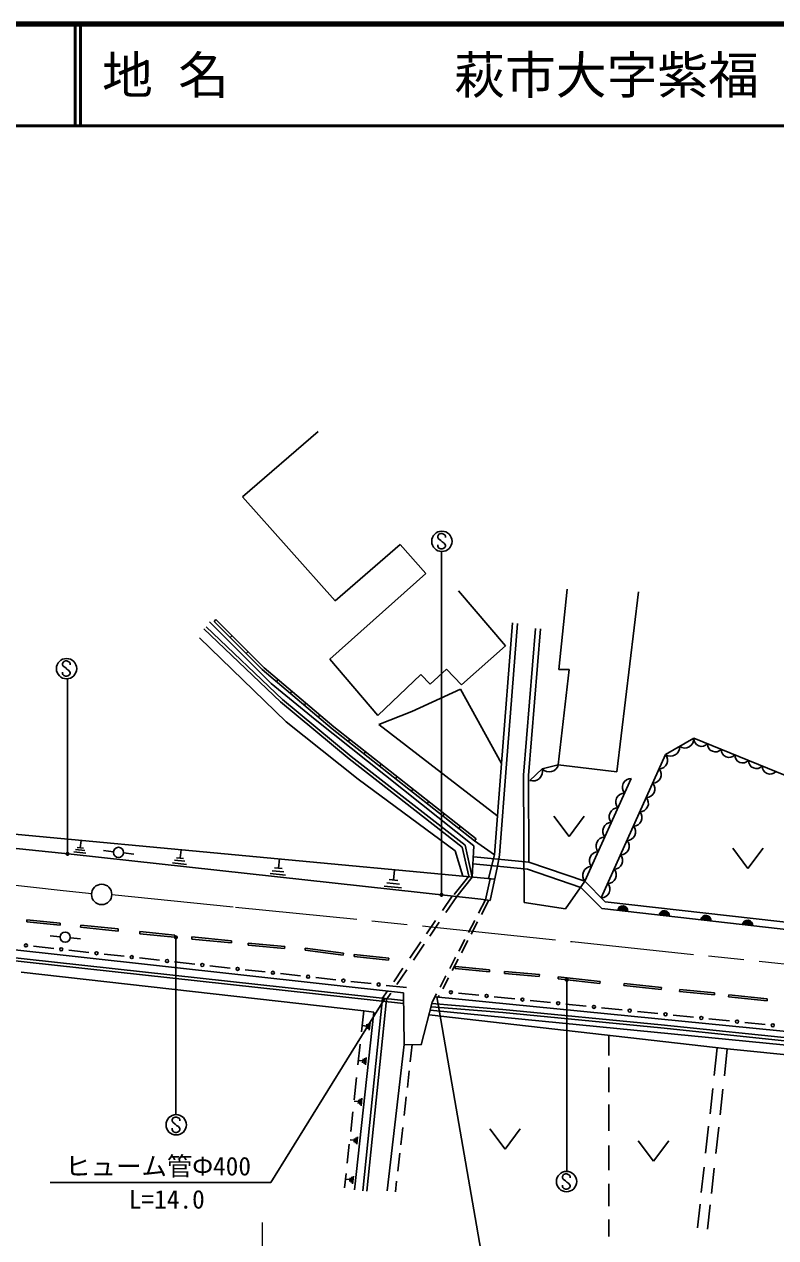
# Model space of a CAD drawing. Units: millimetres, scale not verified. Extents: x 40000 to 680000, y 20000 to 380000.
# Drawn here: x 362726 to 436670, y 260680 to 380000 of the extents above; entities that cross this region are included whole.
import ezdxf
from ezdxf.enums import TextEntityAlignment as Align

# ---------------------------------------------------------------- set-up
doc = ezdxf.new("R2010")
doc.units = ezdxf.units.MM
doc.header["$LTSCALE"] = 1000
doc.linetypes.add('CHAIN', pattern=[18.5, 12, -1.5, 3.5, -1.5])
for name, color, linetype, lineweight in [('M-BGD', 7, 'Continuous', 25), ('M-BMK', 2, 'CHAIN', 13), ('M-BMK-SRVR', 3, 'Continuous', 25), ('M-STR-HTXT', 7, 'Continuous', 13), ('M-STR-STR3', 7, 'Continuous', 25), ('M-STR-STRC', 7, 'Continuous', 25), ('M-TTL', 2, 'Continuous', 140), ('M-TTL-LINE', 7, 'Continuous', 50)]:
    doc.layers.add(name, color=color, linetype=linetype, lineweight=lineweight)
doc.layers.add('M-TTL-TXT', color=7, linetype='Continuous')
doc.styles.add('ＭＳ ゴシック', font='')
doc.styles.get('ＭＳ ゴシック').set_extended_font_data('MS Gothic')

# ---------------------------------------------------------------- blocks, each defined once
blk = doc.blocks.new('filled_dot')
at = {"color": 0, "linetype": 'Continuous', "lineweight": -2, "const_width": 1.25}
blk.add_lwpolyline([(-0.625, 0, 1), (0.625, 0, 1)], format="xyb", close=True, dxfattribs=at)

msp = doc.modelspace()

# ---------------------------------------------------------------- linework, layer by layer
at = {"layer": 'M-BGD'}
for p, q in [((391638, 339973), (384207, 333543)), ((384207, 333543), (393324, 323319)), ((393324, 323319), (399701, 328853)), ((399701, 328853), (402231, 325980)), ((402231, 325980), (392797, 317575)), ((410083, 318866), (405445, 324294)), ((416159, 324441), (415326, 316545)), ((421036, 306488), (423166, 324200)), ((387015, 315186), (380956, 321245)), ((381407, 321282), (381584, 321459)), ((386149, 316541), (381407, 321282)), ((386318, 316725), (381584, 321459)), ((409676, 307310), (410761, 321132)), ((410174, 307272), (411260, 321093)), ((387944, 313381), (380410, 320538)), ((388144, 313605), (380617, 320756)), ((382985, 319704), (383162, 319881)), ((413028, 320588), (411843, 306149)), ((413527, 320547), (412344, 306130)), ((388482, 311422), (379977, 319664)), ((405735, 315045), (410083, 318866)), ((384564, 318126), (384740, 318303)), ((392797, 317575), (397514, 312041)), ((393036, 310707), (386149, 316541)), ((393194, 310901), (386318, 316725)), ((402652, 315098), (404260, 316600)), ((404260, 316600), (405735, 315045)), ((416335, 316545), (415276, 307196)), ((415326, 316545), (416335, 316545)), ((391342, 311648), (387015, 315186)), ((387532, 315369), (387694, 315560)), ((397514, 312041), (401756, 316073)), ((401756, 316073), (402652, 315098)), ((388907, 314204), (389069, 314395)), ((400866, 312433), (405637, 314628)), ((405637, 314628), (409676, 307310)), ((394692, 307764), (387944, 313381)), ((394880, 307998), (388144, 313605)), ((390282, 313040), (390444, 313231)), ((406960, 299229), (391342, 311648)), ((391657, 311875), (391819, 312066)), ((397614, 311159), (400866, 312433)), ((395595, 305777), (388482, 311422)), ((407036, 299718), (393036, 310707)), ((407190, 299915), (393194, 310901)), ((409215, 302214), (397614, 311159)), ((394595, 309484), (394749, 309680)), ((428603, 309790), (425821, 308183)), ((425821, 308183), (428603, 309790)), ((447425, 302157), (428603, 309790)), ((428603, 309790), (447425, 302157)), ((406095, 299267), (394880, 307998)), ((396150, 308263), (396304, 308460)), ((425821, 308183), (419504, 294106)), ((419504, 294106), (425821, 308183)), ((405826, 299096), (394692, 307764)), ((397705, 307042), (397859, 307239)), ((408993, 298326), (409676, 307310)), ((409491, 298288), (410174, 307272)), ((413699, 306789), (412488, 305638)), ((412488, 305638), (413699, 306789)), ((415276, 307196), (413699, 306789)), ((413699, 306789), (415276, 307196)), ((415276, 307196), (421036, 306488)), ((405116, 298740), (395595, 305777)), ((399260, 305822), (399414, 306018)), ((411843, 306149), (411902, 293628)), ((412344, 306130), (412383, 297609)), ((422448, 305850), (417882, 295738)), ((422448, 305850), (417882, 295738)), ((299997, 305339), (367330, 298388)), ((400815, 304601), (400970, 304798)), ((332620, 303098), (409025, 295940)), ((402370, 303380), (402525, 303577)), ((403925, 302160), (404080, 302356)), ((414827, 302126), (416327, 300126)), ((416327, 300126), (417827, 302126)), ((405481, 300939), (405635, 301136)), ((368322, 299752), (368242, 299032)), ((407036, 299718), (407190, 299915)), ((408993, 298326), (407036, 299718)), ((367330, 298388), (407660, 293967)), ((368792, 298482), (367592, 298612)), ((368672, 298742), (367772, 298842)), ((368542, 299002), (367942, 299062)), ((371502, 298632), (370512, 298742)), ((372502, 298512), (373492, 298392)), ((378152, 298832), (378062, 298022)), ((405867, 296236), (405116, 298740)), ((406482, 296222), (405826, 299096)), ((406807, 296148), (406095, 299267)), ((406807, 296148), (406960, 299229)), ((408422, 295997), (408993, 298326)), ((432433, 298987), (433933, 296987)), ((433933, 296987), (435433, 298987)), ((378682, 297392), (377322, 297542)), ((378542, 297692), (377522, 297802)), ((378402, 297982), (377722, 298052)), ((387832, 297922), (387732, 297012)), ((406885, 297431), (412238, 296918)), ((406952, 298128), (412386, 297608)), ((408579, 293847), (409294, 297200)), ((409294, 297200), (409491, 298288)), ((412386, 297608), (417882, 295738)), ((400041, 284759), (296263, 296226)), ((388422, 296322), (386912, 296492)), ((388272, 296652), (387132, 296772)), ((388112, 296972), (387352, 297052)), ((399172, 296862), (399062, 295852)), ((405040, 294416), (406482, 296222)), ((405275, 294229), (406807, 296148)), ((408120, 293907), (408581, 295982)), ((412238, 296918), (417502, 295128)), ((296728, 295340), (400050, 284013)), ((296899, 295019), (400054, 283710)), ((399832, 295072), (398142, 295262)), ((399662, 295442), (398392, 295582)), ((399482, 295802), (398632, 295892)), ((417882, 295738), (415997, 293021)), ((417502, 295128), (419573, 293044)), ((417882, 295738), (419896, 293712)), ((404824, 294278), (403866, 292872)), ((405275, 294229), (404204, 292658)), ((408125, 293916), (407437, 292598)), ((407660, 293967), (408579, 293847)), ((408437, 293866), (407707, 292466)), ((415997, 293021), (411902, 293628)), ((419896, 293712), (445476, 290820)), ((419573, 293044), (446840, 289962)), ((362970, 291734), (362989, 291933)), ((366244, 291419), (362970, 291734)), ((362989, 291933), (366263, 291618)), ((366263, 291618), (366244, 291419)), ((368257, 291209), (368277, 291408)), ((371952, 290841), (368257, 291209)), ((368277, 291408), (371972, 291040)), ((403187, 291875), (402298, 290571)), ((403567, 291722), (402630, 290348)), ((407055, 291866), (406442, 290691)), ((407329, 291742), (406695, 290528)), ((366262, 290282), (365272, 290372)), ((367262, 290182), (368252, 290072)), ((371972, 291040), (371952, 290841)), ((374088, 290579), (374108, 290778)), ((377520, 290228), (374088, 290579)), ((374108, 290778), (377540, 290427)), ((377540, 290427), (377520, 290228)), ((379203, 290053), (379222, 290252)), ((383108, 289685), (379203, 290053)), ((379222, 290252), (383126, 289885)), ((406082, 290001), (405493, 288872)), ((365621, 289122), (363638, 289341)), ((369092, 288737), (367108, 288957)), ((383126, 289885), (383108, 289685)), ((384754, 289458), (384772, 289657)), ((388344, 289125), (384754, 289458)), ((384772, 289657), (388362, 289324)), ((388362, 289324), (388344, 289125)), ((390351, 288951), (390376, 289149)), ((394098, 288478), (390351, 288951)), ((390376, 289149), (394123, 288676)), ((401754, 289772), (400653, 288156)), ((402075, 289533), (401020, 287984)), ((406364, 289892), (405738, 288693)), ((372562, 288353), (370579, 288573)), ((376033, 287969), (374050, 288188)), ((379503, 287584), (377520, 287804)), ((394123, 288676), (394098, 288478)), ((395172, 288320), (395191, 288519)), ((398569, 287987), (395172, 288320)), ((395191, 288519), (398589, 288186)), ((398589, 288186), (398569, 287987)), ((405171, 288255), (404593, 287147)), ((405419, 288082), (404825, 286943)), ((362438, 286800), (396134, 282980)), ((382974, 287200), (380991, 287420)), ((386444, 286816), (384461, 287035)), ((389915, 286432), (387932, 286651)), ((399992, 287187), (399087, 285858)), ((400355, 287008), (399388, 285589)), ((404215, 286422), (403637, 285314)), ((405135, 287164), (405155, 287363)), ((408498, 286831), (405135, 287164)), ((405155, 287363), (408517, 287030)), ((408517, 287030), (408498, 286831)), ((409971, 286656), (409988, 286855)), ((413403, 286358), (409971, 286656)), ((409988, 286855), (413420, 286557)), ((413420, 286557), (413403, 286358)), ((393386, 286047), (391402, 286267)), ((396856, 285663), (394873, 285882)), ((400327, 285279), (398344, 285498)), ((404457, 286237), (403899, 285169)), ((415255, 286131), (415276, 286330)), ((419370, 285693), (415255, 286131)), ((415276, 286330), (419392, 285892)), ((419392, 285892), (419370, 285693)), ((421734, 285483), (421756, 285682)), ((425393, 285080), (421734, 285483)), ((421756, 285682), (425415, 285279)), ((425415, 285279), (425393, 285080)), ((397990, 284239), (396044, 265301)), ((398379, 284109), (396442, 265260)), ((398484, 284974), (397984, 284239)), ((398810, 284741), (398379, 284109)), ((400041, 284759), (400107, 279696)), ((403294, 284657), (402867, 283839)), ((403146, 284373), (455854, 279153)), ((403553, 284506), (403468, 284341)), ((407469, 284537), (405458, 284743)), ((410989, 284176), (408978, 284382)), ((414508, 283815), (412497, 284021)), ((427208, 284905), (427228, 285104)), ((430627, 284561), (427208, 284905)), ((427228, 285104), (430647, 284760)), ((430647, 284760), (430627, 284561)), ((432025, 284377), (432047, 284576)), ((435812, 283964), (432025, 284377)), ((432047, 284576), (435833, 284163)), ((435833, 284163), (435812, 283964)), ((397113, 282844), (395226, 265389)), ((396134, 282980), (395912, 280940)), ((396134, 282980), (397113, 282844)), ((401795, 279645), (402867, 283839)), ((498957, 273560), (402670, 283066)), ((409800, 282816), (402807, 283401)), ((409827, 283115), (402832, 283700)), ((425362, 281325), (409800, 282816)), ((425392, 281624), (409827, 283115)), ((418028, 283454), (416017, 283660)), ((421547, 283093), (419536, 283299)), ((425067, 282732), (423056, 282938)), ((396442, 281672), (396402, 281312)), ((396602, 281752), (396542, 281212)), ((396752, 281832), (396672, 281102)), ((431905, 279256), (402553, 282610)), ((441613, 279924), (425392, 281624)), ((428587, 282370), (426575, 282577)), ((432106, 282009), (430095, 282216)), ((435626, 281648), (433615, 281855)), ((395982, 281542), (396422, 281492)), ((420243, 280588), (420243, 278597)), ((441582, 279626), (425362, 281325)), ((395777, 279701), (395557, 277673)), ((400107, 279696), (398444, 265300)), ((400107, 279696), (401795, 279645)), ((400909, 279672), (400713, 277971)), ((430918, 279368), (430615, 276625)), ((431905, 279256), (431614, 276606)), ((498649, 272567), (431905, 279256)), ((395602, 278122), (396042, 278082)), ((396062, 278262), (396022, 277892)), ((396222, 278342), (396162, 277782)), ((396382, 278412), (396302, 277672)), ((400612, 277094), (400422, 275448)), ((420243, 277424), (420243, 274998)), ((395422, 276437), (395183, 274233)), ((400317, 274547), (400103, 272694)), ((430476, 275363), (430201, 272876)), ((431467, 275274), (431192, 272770)), ((395172, 274112), (395612, 274072)), ((395632, 274252), (395592, 273882)), ((395792, 274332), (395732, 273772)), ((395942, 274402), (395862, 273662)), ((420243, 273785), (420243, 271196)), ((395056, 273068), (394847, 271140)), ((399967, 271514), (399772, 269829)), ((408534, 271391), (410034, 269391)), ((410034, 269391), (411534, 271391)), ((430066, 271655), (429774, 269012)), ((431058, 271558), (430772, 268950)), ((394711, 269891), (394506, 268006)), ((394782, 270312), (395212, 270272)), ((395232, 270442), (395192, 270092)), ((395382, 270522), (395322, 269992)), ((395532, 270592), (395452, 269882)), ((420243, 269740), (420243, 267314)), ((423140, 270215), (424640, 268215)), ((424640, 268215), (426140, 270215)), ((399674, 268981), (399471, 267222)), ((429622, 267635), (429344, 265115)), ((430616, 267535), (430339, 265019)), ((394395, 266986), (394242, 265574)), ((394332, 266442), (394782, 266402)), ((394802, 266582), (394762, 266212)), ((394962, 266662), (394902, 266102)), ((395112, 266732), (395032, 265992)), ((399359, 266254), (399239, 265209)), ((420243, 265979), (420243, 263795)), ((429217, 263969), (428960, 261644)), ((430218, 263921), (429955, 261525)), ((420243, 262461), (420243, 260796))]:
    msp.add_line(p, q, dxfattribs=at)
for centre, radius in [((372001, 298574), 500), ((366757, 290228), 500), ((362894, 289424), 150), ((366365, 289039), 150), ((369835, 288655), 150), ((373306, 288271), 150), ((376776, 287886), 150), ((380247, 287502), 150), ((383718, 287118), 150), ((387188, 286733), 150), ((390659, 286349), 150), ((394129, 285965), 150), ((397600, 285581), 150), ((404704, 284820), 150), ((408223, 284459), 150), ((411743, 284098), 150), ((415263, 283737), 150), ((418782, 283376), 150), ((422302, 283015), 150), ((425821, 282654), 150), ((429341, 282293), 150), ((432860, 281932), 150), ((436380, 281571), 150)]:
    msp.add_circle(centre, radius, dxfattribs=at)
for centre, radius, start, end in [((427710, 309730), 895, 236.19469, 3.81515), ((429379, 309773), 776, 178.77184, 317.08107), ((430723, 309228), 776, 178.77184, 317.08107), ((425190, 307621), 845, 269.9403, 41.73003), ((426319, 308927), 895, 236.19469, 3.81515), ((432068, 308683), 776, 178.77184, 317.08107), ((433412, 308138), 776, 178.77184, 317.08107), ((412785, 306538), 948, 251.71558, 15.34682), ((414384, 307393), 913, 221.39454, 347.5814), ((424558, 306213), 845, 269.9403, 41.73003), ((434757, 307592), 776, 178.77184, 317.08107), ((436101, 307047), 776, 178.77184, 317.08107), ((422467, 304972), 878, 91.20403, 220.19618), ((421814, 303528), 878, 91.20403, 220.19618), ((423927, 304805), 845, 269.9403, 41.73003), ((423295, 303398), 845, 269.9403, 41.73003), ((421162, 302083), 878, 91.20403, 220.19618), ((422664, 301990), 845, 269.9403, 41.73003), ((420510, 300638), 878, 91.20403, 220.19618), ((422032, 300582), 845, 269.9403, 41.73003), ((419858, 299194), 878, 91.20403, 220.19618), ((421400, 299174), 845, 269.9403, 41.73003), ((419205, 297749), 878, 91.20403, 220.19618), ((420769, 297767), 845, 269.9403, 41.73003), ((418553, 296305), 878, 91.20403, 220.19618), ((420137, 296359), 845, 269.9403, 41.73003), ((419505, 294951), 845, 269.9403, 41.73003), ((421618, 292810), 500, 353.48019, 173.48019), ((421618, 292810), 500, 353.48019, 173.48019), ((421618, 292810), 450, 353.48019, 173.48019), ((421618, 292810), 400, 353.48019, 173.48019), ((421618, 292810), 350, 353.48019, 173.48019), ((421618, 292810), 300, 353.48019, 173.48019), ((421618, 292810), 250, 353.48019, 173.48019), ((421618, 292810), 200, 353.48019, 173.48019), ((421618, 292810), 150, 353.48019, 173.48019), ((421618, 292810), 100, 353.48019, 173.48019), ((421618, 292810), 50, 353.48019, 173.48019), ((425709, 292343), 500, 353.48019, 173.48019), ((425709, 292343), 500, 353.48019, 173.48019), ((425709, 292343), 450, 353.48019, 173.48019), ((425709, 292343), 400, 353.48019, 173.48019), ((425709, 292343), 350, 353.48019, 173.48019), ((425709, 292343), 300, 353.48019, 173.48019), ((425709, 292343), 250, 353.48019, 173.48019), ((425709, 292343), 200, 353.48019, 173.48019), ((425709, 292343), 150, 353.48019, 173.48019), ((425709, 292343), 100, 353.48019, 173.48019), ((425709, 292343), 50, 353.48019, 173.48019), ((429800, 291875), 500, 353.48019, 173.48019), ((429800, 291875), 500, 353.48019, 173.48019), ((429800, 291875), 450, 353.48019, 173.48019), ((429800, 291875), 400, 353.48019, 173.48019), ((429800, 291875), 350, 353.48019, 173.48019), ((429800, 291875), 300, 353.48019, 173.48019), ((429800, 291875), 250, 353.48019, 173.48019), ((429800, 291875), 200, 353.48019, 173.48019), ((429800, 291875), 150, 353.48019, 173.48019), ((429800, 291875), 100, 353.48019, 173.48019), ((429800, 291875), 50, 353.48019, 173.48019), ((433891, 291408), 500, 353.48019, 173.48019), ((433891, 291408), 500, 353.48019, 173.48019), ((433891, 291408), 450, 353.48019, 173.48019), ((433891, 291408), 400, 353.48019, 173.48019), ((433891, 291408), 350, 353.48019, 173.48019), ((433891, 291408), 300, 353.48019, 173.48019), ((433891, 291408), 250, 353.48019, 173.48019), ((433891, 291408), 200, 353.48019, 173.48019), ((433891, 291408), 150, 353.48019, 173.48019), ((433891, 291408), 100, 353.48019, 173.48019), ((433891, 291408), 50, 353.48019, 173.48019)]:
    msp.add_arc(centre, radius, start, end, dxfattribs=at)
at = {"layer": 'M-BMK'}
for p, q in [((359570, 295602), (366552, 294830)), ((366552, 294830), (369366, 294536)), ((371335, 294417), (383496, 293179)), ((383496, 293179), (403056, 291231)), ((403056, 291231), (416626, 289796)), ((416626, 289796), (440879, 287252))]:
    msp.add_line(p, q, dxfattribs=at)
at = {"layer": 'M-BMK-SRVR'}
msp.add_circle((370344, 294439), 1000, dxfattribs=at)
at = {"layer": 'M-STR-HTXT'}
msp.add_line((386166, 259175), (386166, 262175), dxfattribs=at)
at = {"layer": 'M-STR-STR3'}
for p, q in [((398216, 284214), (386988, 266117)), ((403313, 284356), (408418, 255136)), ((365280, 266117), (386988, 266117))]:
    msp.add_line(p, q, dxfattribs=at)
at = {"layer": 'M-STR-STRC'}
for p, q in [((403532, 329853), (403408, 329668)), ((403408, 329668), (403411, 329537)), ((403411, 329537), (403474, 329408)), ((403474, 329408), (403730, 329226)), ((403724, 329918), (403532, 329853)), ((403846, 329916), (403724, 329918)), ((404096, 329797), (403846, 329916)), ((404159, 329666), (404096, 329797)), ((404159, 329537), (404159, 329666)), ((403411, 328689), (403408, 328810)), ((403451, 328586), (403411, 328689)), ((403535, 328475), (403451, 328586)), ((403722, 328415), (403535, 328475)), ((403856, 328415), (403722, 328415)), ((403730, 329226), (403859, 329094)), ((403786, 294392), (403786, 328156)), ((403956, 328444), (403856, 328415)), ((403859, 329094), (404038, 328978)), ((404098, 328536), (403956, 328444)), ((404038, 328978), (404164, 328778)), ((404159, 328668), (404098, 328536)), ((404164, 328778), (404159, 328668)), ((366797, 317403), (366605, 317337)), ((366918, 317400), (366797, 317403)), ((367169, 317282), (366918, 317400)), ((366605, 317337), (366481, 317153)), ((366481, 317153), (366484, 317021)), ((366484, 316173), (366481, 316294)), ((366484, 317021), (366547, 316892)), ((366547, 316892), (366803, 316710)), ((366803, 316710), (366932, 316578)), ((366932, 316578), (367111, 316463)), ((367111, 316463), (367237, 316262)), ((367232, 317150), (367169, 317282)), ((367232, 317021), (367232, 317150)), ((367237, 316262), (367232, 316152)), ((366523, 316070), (366484, 316173)), ((366608, 315960), (366523, 316070)), ((366795, 315899), (366608, 315960)), ((366929, 315899), (366795, 315899)), ((367029, 315928), (366929, 315899)), ((366987, 298423), (366987, 315645)), ((367171, 316020), (367029, 315928)), ((367232, 316152), (367171, 316020)), ((377648, 290215), (377648, 272784)), ((416118, 286039), (416118, 267198)), ((377392, 272481), (377268, 272297)), ((377268, 272297), (377271, 272165)), ((377271, 272165), (377334, 272036)), ((377584, 272547), (377392, 272481)), ((377705, 272544), (377584, 272547)), ((377955, 272426), (377705, 272544)), ((378019, 272294), (377955, 272426)), ((378019, 272165), (378019, 272294)), ((377271, 271317), (377268, 271438)), ((377310, 271214), (377271, 271317)), ((377395, 271104), (377310, 271214)), ((377334, 272036), (377589, 271854)), ((377582, 271043), (377395, 271104)), ((377716, 271043), (377582, 271043)), ((377589, 271854), (377718, 271722)), ((377816, 271072), (377716, 271043)), ((377718, 271722), (377898, 271607)), ((377958, 271164), (377816, 271072)), ((377898, 271607), (378024, 271406)), ((378019, 271296), (377958, 271164)), ((378024, 271406), (378019, 271296)), ((415800, 266896), (415676, 266711)), ((415676, 266711), (415679, 266580)), ((415679, 266580), (415742, 266451)), ((415742, 266451), (415997, 266269)), ((415992, 266961), (415800, 266896)), ((416113, 266959), (415992, 266961)), ((415997, 266269), (416126, 266137)), ((416363, 266840), (416113, 266959)), ((416126, 266137), (416305, 266021)), ((416427, 266709), (416363, 266840)), ((416427, 266580), (416427, 266709)), ((415679, 265732), (415676, 265853)), ((415718, 265629), (415679, 265732)), ((415802, 265518), (415718, 265629)), ((415989, 265458), (415802, 265518)), ((416124, 265458), (415989, 265458)), ((416224, 265487), (416124, 265458)), ((416366, 265579), (416224, 265487)), ((416305, 266021), (416432, 265821)), ((416427, 265711), (416366, 265579)), ((416432, 265821), (416427, 265711))]:
    msp.add_line(p, q, dxfattribs=at)
for centre in [(403816, 329156), (366889, 316640), (377675, 271784), (416083, 266199)]:
    msp.add_circle(centre, 1000, dxfattribs=at)
at = {"layer": 'M-TTL'}
msp.add_line((680000, 380000), (40000, 380000), dxfattribs=at)
at = {"layer": 'M-TTL-LINE'}
for p, q in [((367750, 380000), (367750, 370000)), ((368250, 380000), (368250, 370000)), ((40000, 370000), (680000, 370000))]:
    msp.add_line(p, q, dxfattribs=at)

# ---------------------------------------------------------------- block references
at = {"layer": 'M-STR-STRC', "xscale": 160, "yscale": 160}
for p, rotation in [((366987, 298423), 90), ((403786, 294392), 90), ((377648, 290215), 270), ((416118, 286039), 270)]:
    msp.add_blockref('filled_dot', p, dxfattribs=dict(at, rotation=rotation))

# ---------------------------------------------------------------- texts
at = {"layer": 'M-STR-STR3', "style": 'ＭＳ ゴシック'}
for s, p in [('ヒューム管Ф400', (366759, 267718)), ('L=14.0', (373009, 264459))]:
    msp.add_text(s, height=1833, dxfattribs=at).set_placement(p, align=Align.MIDDLE_LEFT)
at = {"layer": 'M-TTL-TXT', "style": 'ＭＳ ゴシック'}
for s, p in [('地 名', (370380, 375000)), ('萩市大字紫福', (405024, 375000))]:
    msp.add_text(s, height=3666, dxfattribs=at).set_placement(p, align=Align.MIDDLE_LEFT)

doc.saveas('drawing.dxf')
